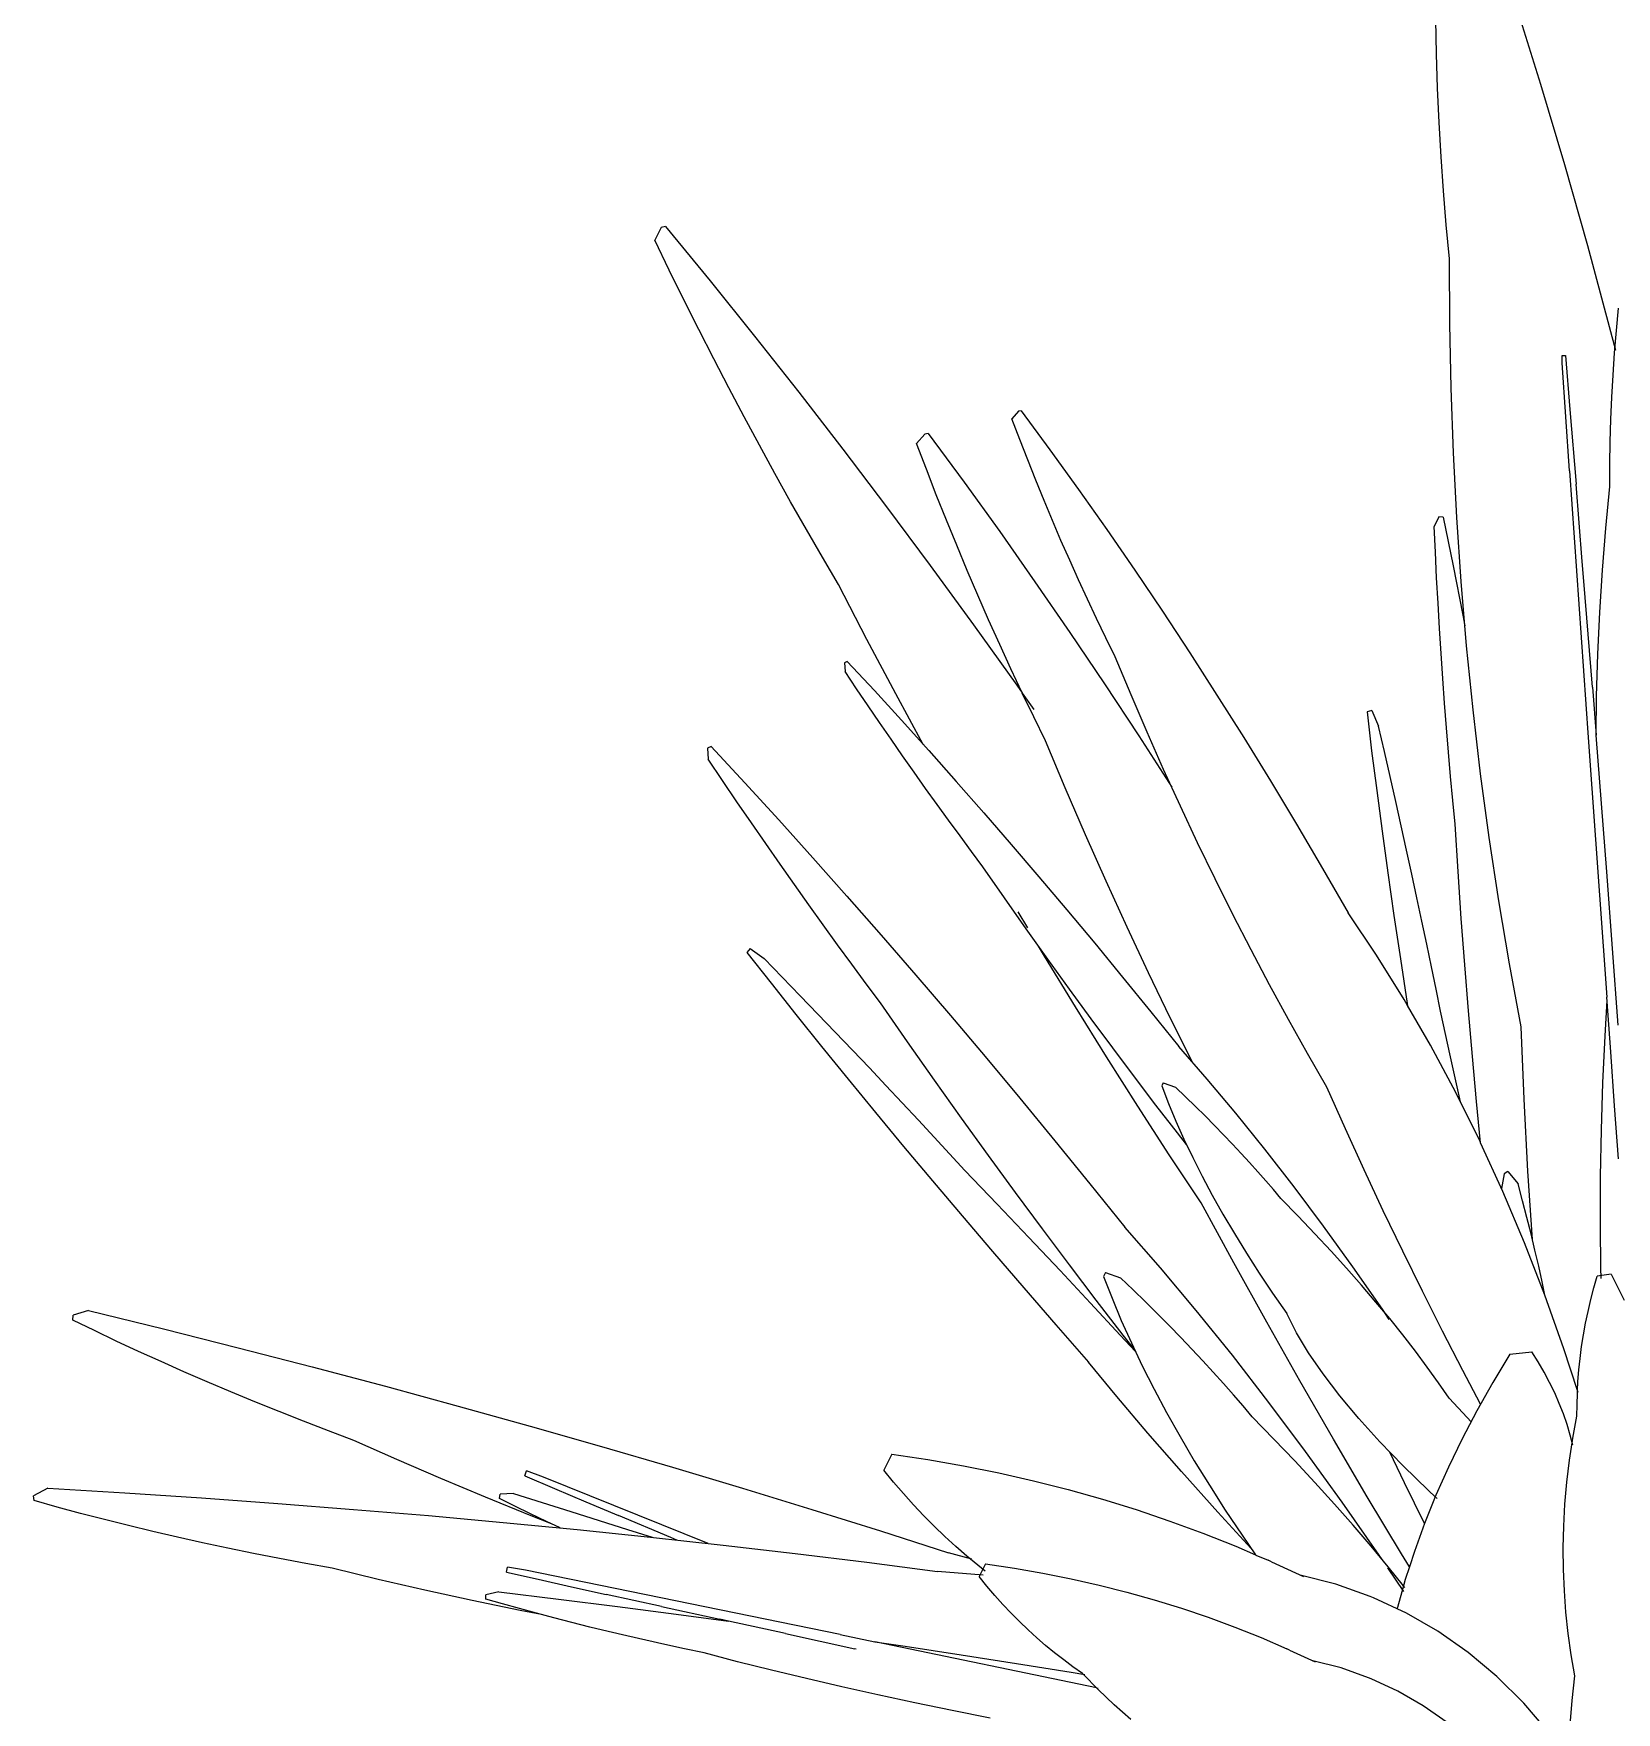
# Model space of a CAD drawing. Header units: metres. Extents: x 244.4 to 340.3, y -4.1 to 64.3.
# Drawn here: x 300.364 to 300.8309, y 40.9626 to 41.4579 of the extents above; entities that cross this region are included whole.
import ezdxf

# ---------------------------------------------------------------- set-up
doc = ezdxf.new("R2010")
doc.units = ezdxf.units.M
doc.layers.add('Edges', color=7, linetype='Continuous')

msp = doc.modelspace()

# ---------------------------------------------------------------- linework, layer by layer
at = {"layer": 'Edges'}
for p, q in [((300.80107, 41.46655), (300.80846, 41.44294)), ((300.77784, 41.45185), (300.77766, 41.46197)), ((300.77815, 41.44173), (300.77784, 41.45185)), ((300.77859, 41.43163), (300.77815, 41.44173)), ((300.80846, 41.44294), (300.81555, 41.41921)), ((300.77916, 41.42155), (300.77859, 41.43163)), ((300.77986, 41.41147), (300.77916, 41.42155)), ((300.81555, 41.41921), (300.82232, 41.39536)), ((300.78069, 41.40142), (300.77986, 41.41147)), ((300.54909, 41.40063), (300.54725, 41.39691)), ((300.55152, 41.38807), (300.54725, 41.39691)), ((300.55039, 41.401), (300.54909, 41.40063)), ((300.55039, 41.401), (300.56355, 41.38494)), ((300.78165, 41.39139), (300.78069, 41.40142)), ((300.82232, 41.39536), (300.82879, 41.37141)), ((300.55584, 41.3793), (300.55152, 41.38807)), ((300.78172, 41.37229), (300.78165, 41.39139)), ((300.56355, 41.38494), (300.57667, 41.36863)), ((300.56021, 41.37058), (300.55584, 41.3793)), ((300.7821, 41.35322), (300.78172, 41.37229)), ((300.83087, 41.37027), (300.8315, 41.37683)), ((300.56462, 41.36194), (300.56021, 41.37058)), ((300.57667, 41.36863), (300.58972, 41.35207)), ((300.82879, 41.37141), (300.83057, 41.36445)), ((300.83033, 41.3637), (300.83087, 41.37027)), ((300.81484, 41.36075), (300.81485, 41.36285)), ((300.81485, 41.36285), (300.81584, 41.36291)), ((300.81584, 41.36291), (300.81719, 41.34694)), ((300.82988, 41.35714), (300.83033, 41.3637)), ((300.56907, 41.35336), (300.56462, 41.36194)), ((300.81702, 41.32884), (300.81484, 41.36075)), ((300.57357, 41.34485), (300.56907, 41.35336)), ((300.78279, 41.33417), (300.7821, 41.35322)), ((300.82952, 41.35057), (300.82988, 41.35714)), ((300.58972, 41.35207), (300.60271, 41.33526)), ((300.82924, 41.34399), (300.82952, 41.35057)), ((300.57811, 41.33641), (300.57357, 41.34485)), ((300.65454, 41.34645), (300.6526, 41.34423)), ((300.6549, 41.33816), (300.6526, 41.34423)), ((300.65532, 41.34659), (300.65454, 41.34645)), ((300.65532, 41.34659), (300.66381, 41.33507)), ((300.81719, 41.34694), (300.81899, 41.32492)), ((300.82905, 41.33742), (300.82924, 41.34399)), ((300.6269, 41.33972), (300.62448, 41.33694)), ((300.62788, 41.33989), (300.6269, 41.33972)), ((300.62788, 41.33989), (300.63848, 41.32551)), ((300.65724, 41.33212), (300.6549, 41.33816)), ((300.82895, 41.33085), (300.82905, 41.33742)), ((300.5827, 41.32804), (300.57811, 41.33641)), ((300.60271, 41.33526), (300.61564, 41.31821)), ((300.62735, 41.32936), (300.62448, 41.33694)), ((300.66381, 41.33507), (300.67222, 41.32339)), ((300.78379, 41.31515), (300.78279, 41.33417)), ((300.58732, 41.31974), (300.5827, 41.32804)), ((300.63027, 41.32182), (300.62735, 41.32936)), ((300.65963, 41.32612), (300.65724, 41.33212)), ((300.81702, 41.32884), (300.82252, 41.25024)), ((300.82894, 41.32428), (300.82895, 41.33085)), ((300.63848, 41.32551), (300.64898, 41.31093)), ((300.66206, 41.32016), (300.65963, 41.32612)), ((300.67222, 41.32339), (300.68056, 41.31156)), ((300.82079, 41.30213), (300.81899, 41.32492)), ((300.82775, 41.31192), (300.82894, 41.32428)), ((300.59199, 41.31152), (300.58732, 41.31974)), ((300.61564, 41.31821), (300.62849, 41.30093)), ((300.63325, 41.31434), (300.63027, 41.32182)), ((300.66454, 41.31424), (300.66206, 41.32016)), ((300.63629, 41.3069), (300.63325, 41.31434)), ((300.66706, 41.30836), (300.66454, 41.31424)), ((300.77855, 41.31529), (300.77713, 41.31245)), ((300.77975, 41.31519), (300.77855, 41.31529)), ((300.77975, 41.31519), (300.78271, 41.30085)), ((300.78509, 41.29618), (300.78379, 41.31515)), ((300.59669, 41.30338), (300.59199, 41.31152)), ((300.64898, 41.31093), (300.65938, 41.29616)), ((300.66962, 41.30252), (300.66706, 41.30836)), ((300.68056, 41.31156), (300.68881, 41.29958)), ((300.77748, 41.30486), (300.77713, 41.31245)), ((300.82676, 41.29956), (300.82775, 41.31192)), ((300.60144, 41.29531), (300.59669, 41.30338)), ((300.63938, 41.2995), (300.63629, 41.3069)), ((300.77785, 41.29731), (300.77748, 41.30486)), ((300.62849, 41.30093), (300.64128, 41.2834)), ((300.64253, 41.29216), (300.63938, 41.2995)), ((300.67222, 41.29673), (300.66962, 41.30252)), ((300.68881, 41.29958), (300.69698, 41.28744)), ((300.78271, 41.30085), (300.78559, 41.28632)), ((300.82124, 41.29632), (300.82079, 41.30213)), ((300.82598, 41.28718), (300.82676, 41.29956)), ((300.60983, 41.27913), (300.60144, 41.29531)), ((300.65938, 41.29616), (300.66968, 41.28119)), ((300.67487, 41.29097), (300.67222, 41.29673)), ((300.77826, 41.2898), (300.77785, 41.29731)), ((300.7867, 41.27724), (300.78509, 41.29618)), ((300.82379, 41.26501), (300.82124, 41.29632)), ((300.64572, 41.28487), (300.64253, 41.29216)), ((300.67756, 41.28526), (300.67487, 41.29097)), ((300.7787, 41.28235), (300.77826, 41.2898)), ((300.64128, 41.2834), (300.654, 41.26564)), ((300.64898, 41.27764), (300.64572, 41.28487)), ((300.68029, 41.2796), (300.67756, 41.28526)), ((300.69698, 41.28744), (300.70506, 41.27516)), ((300.78559, 41.28632), (300.7862, 41.28317)), ((300.82541, 41.2748), (300.82598, 41.28718)), ((300.61832, 41.26312), (300.60983, 41.27913)), ((300.66968, 41.28119), (300.67988, 41.26604)), ((300.68306, 41.27398), (300.68029, 41.2796)), ((300.77917, 41.27494), (300.7787, 41.28235)), ((300.65228, 41.27045), (300.64898, 41.27764)), ((300.68772, 41.26282), (300.68306, 41.27398)), ((300.70506, 41.27516), (300.71307, 41.26273)), ((300.77967, 41.26759), (300.77917, 41.27494)), ((300.78862, 41.25835), (300.7867, 41.27724)), ((300.82505, 41.26241), (300.82541, 41.2748)), ((300.60403, 41.27263), (300.60317, 41.2722)), ((300.60317, 41.2722), (300.60337, 41.26966)), ((300.60676, 41.2646), (300.60337, 41.26966)), ((300.60403, 41.27263), (300.61201, 41.26403)), ((300.65564, 41.26333), (300.65228, 41.27045)), ((300.61016, 41.25959), (300.60676, 41.2646)), ((300.61201, 41.26403), (300.62002, 41.25527)), ((300.62642, 41.24817), (300.61832, 41.26312)), ((300.654, 41.26564), (300.65564, 41.26333)), ((300.65565, 41.26329), (300.65564, 41.26333)), ((300.65905, 41.25626), (300.65565, 41.26329)), ((300.65565, 41.26329), (300.65905, 41.25847)), ((300.67988, 41.26604), (300.68998, 41.25071)), ((300.78019, 41.26029), (300.77967, 41.26759)), ((300.82379, 41.26501), (300.82491, 41.25092)), ((300.61355, 41.25462), (300.61016, 41.25959)), ((300.69248, 41.25175), (300.68772, 41.26282)), ((300.71307, 41.26273), (300.72098, 41.25016)), ((300.75878, 41.2582), (300.75732, 41.25773)), ((300.75878, 41.2582), (300.76071, 41.25357)), ((300.78075, 41.25305), (300.78019, 41.26029)), ((300.79084, 41.23952), (300.78862, 41.25835)), ((300.82491, 41.25092), (300.82505, 41.26241)), ((300.61694, 41.24969), (300.61355, 41.25462)), ((300.62002, 41.25527), (300.62807, 41.24635)), ((300.66251, 41.24924), (300.65905, 41.25626)), ((300.75732, 41.25773), (300.75869, 41.2463)), ((300.76244, 41.24608), (300.76071, 41.25357)), ((300.62033, 41.24481), (300.61694, 41.24969)), ((300.66832, 41.23531), (300.66251, 41.24924)), ((300.68998, 41.25071), (300.69973, 41.23557)), ((300.69734, 41.24078), (300.69248, 41.25175)), ((300.72098, 41.25016), (300.72881, 41.23744)), ((300.78134, 41.24586), (300.78075, 41.25305)), ((300.82252, 41.25024), (300.82809, 41.17362)), ((300.82804, 41.21061), (300.82491, 41.25092)), ((300.56385, 41.24755), (300.56277, 41.24702)), ((300.56277, 41.24702), (300.56303, 41.24385)), ((300.56726, 41.23753), (300.56303, 41.24385)), ((300.56385, 41.24755), (300.5738, 41.23682)), ((300.62373, 41.23998), (300.62033, 41.24481)), ((300.62807, 41.24635), (300.63615, 41.23726)), ((300.75869, 41.2463), (300.76018, 41.23458)), ((300.76414, 41.23866), (300.76244, 41.24608)), ((300.78196, 41.23872), (300.78134, 41.24586)), ((300.62712, 41.2352), (300.62373, 41.23998)), ((300.70231, 41.22992), (300.69734, 41.24078)), ((300.7658, 41.23134), (300.76414, 41.23866)), ((300.78261, 41.23164), (300.78196, 41.23872)), ((300.79337, 41.22074), (300.79084, 41.23952)), ((300.57149, 41.23127), (300.56726, 41.23753)), ((300.5738, 41.23682), (300.58381, 41.22588)), ((300.63051, 41.23047), (300.62712, 41.2352)), ((300.63615, 41.23726), (300.64426, 41.22802)), ((300.67427, 41.22149), (300.66832, 41.23531)), ((300.72881, 41.23744), (300.73655, 41.22459)), ((300.76018, 41.23458), (300.76177, 41.22257)), ((300.57573, 41.22506), (300.57149, 41.23127)), ((300.6339, 41.22578), (300.63051, 41.23047)), ((300.70737, 41.21915), (300.70231, 41.22992)), ((300.76743, 41.2241), (300.7658, 41.23134)), ((300.78329, 41.22463), (300.78261, 41.23164)), ((300.57996, 41.21892), (300.57573, 41.22506)), ((300.58381, 41.22588), (300.59385, 41.21474)), ((300.63728, 41.22115), (300.6339, 41.22578)), ((300.64426, 41.22802), (300.6524, 41.21862)), ((300.73655, 41.22459), (300.7442, 41.2116)), ((300.76901, 41.21694), (300.76743, 41.2241)), ((300.78417, 41.21067), (300.78329, 41.22463)), ((300.5842, 41.21282), (300.57996, 41.21892)), ((300.64066, 41.21657), (300.63728, 41.22115)), ((300.6524, 41.21862), (300.66057, 41.20906)), ((300.68034, 41.2078), (300.67427, 41.22149)), ((300.71253, 41.2085), (300.70737, 41.21915)), ((300.76177, 41.22257), (300.76346, 41.21029)), ((300.79621, 41.20203), (300.79337, 41.22074)), ((300.59385, 41.21474), (300.60394, 41.2034)), ((300.64404, 41.21205), (300.64066, 41.21657)), ((300.77056, 41.20988), (300.76901, 41.21694)), ((300.58843, 41.20679), (300.5842, 41.21282)), ((300.65043, 41.20285), (300.64404, 41.21205)), ((300.66057, 41.20906), (300.66877, 41.19935)), ((300.7442, 41.2116), (300.75175, 41.19847)), ((300.76346, 41.21029), (300.76527, 41.19772)), ((300.77206, 41.20291), (300.77056, 41.20988)), ((300.78512, 41.19683), (300.78417, 41.21067)), ((300.83143, 41.16529), (300.82804, 41.21061)), ((300.59267, 41.20082), (300.58843, 41.20679)), ((300.68653, 41.19423), (300.68034, 41.2078)), ((300.71779, 41.19796), (300.71253, 41.2085)), ((300.5969, 41.19492), (300.59267, 41.20082)), ((300.60394, 41.2034), (300.61407, 41.19186)), ((300.65683, 41.19376), (300.65043, 41.20285)), ((300.6573, 41.194), (300.65446, 41.19878)), ((300.66877, 41.19935), (300.677, 41.18948)), ((300.77353, 41.19603), (300.77206, 41.20291)), ((300.79935, 41.18338), (300.79621, 41.20203)), ((300.60113, 41.18907), (300.5969, 41.19492)), ((300.66322, 41.18479), (300.65683, 41.19376)), ((300.69286, 41.18079), (300.68653, 41.19423)), ((300.72314, 41.18753), (300.71779, 41.19796)), ((300.76016, 41.18595), (300.75175, 41.19847)), ((300.76527, 41.19772), (300.76718, 41.18488)), ((300.77496, 41.18924), (300.77353, 41.19603)), ((300.78614, 41.18312), (300.78512, 41.19683)), ((300.60535, 41.18329), (300.60113, 41.18907)), ((300.61407, 41.19186), (300.62423, 41.18012)), ((300.677, 41.18948), (300.68525, 41.17947)), ((300.77634, 41.18255), (300.77496, 41.18924)), ((300.57543, 41.18794), (300.57443, 41.18678)), ((300.57443, 41.18678), (300.58153, 41.17771)), ((300.57543, 41.18794), (300.57948, 41.18498)), ((300.58485, 41.17947), (300.57948, 41.18498)), ((300.66224, 41.18565), (300.66047, 41.18865)), ((300.67131, 41.17071), (300.66224, 41.18565)), ((300.6696, 41.17594), (300.66322, 41.18479)), ((300.72859, 41.17721), (300.72314, 41.18753)), ((300.76827, 41.17292), (300.76016, 41.18595)), ((300.76718, 41.18488), (300.7692, 41.17177)), ((300.59014, 41.17401), (300.58485, 41.17947)), ((300.60958, 41.17757), (300.60535, 41.18329)), ((300.62423, 41.18012), (300.63443, 41.16819)), ((300.68525, 41.17947), (300.69352, 41.16931)), ((300.6993, 41.16749), (300.69286, 41.18079)), ((300.77769, 41.17595), (300.77634, 41.18255)), ((300.78724, 41.16954), (300.78614, 41.18312)), ((300.80279, 41.16481), (300.79935, 41.18338)), ((300.58153, 41.17771), (300.58886, 41.16846)), ((300.59536, 41.1686), (300.59014, 41.17401)), ((300.61379, 41.17192), (300.60958, 41.17757)), ((300.67598, 41.16721), (300.6696, 41.17594)), ((300.73412, 41.16702), (300.72859, 41.17721)), ((300.779, 41.16945), (300.77769, 41.17595)), ((300.62177, 41.16044), (300.61379, 41.17192)), ((300.68045, 41.15597), (300.67131, 41.17071)), ((300.69352, 41.16931), (300.70182, 41.159)), ((300.7693, 41.17115), (300.76827, 41.17292)), ((300.7692, 41.17177), (300.7693, 41.17115)), ((300.77607, 41.15941), (300.7693, 41.17115)), ((300.78199, 41.15596), (300.779, 41.16945)), ((300.7884, 41.15609), (300.78724, 41.16954)), ((300.82753, 41.16215), (300.82816, 41.17261)), ((300.82922, 41.15742), (300.82809, 41.17362)), ((300.58886, 41.16846), (300.59644, 41.15901)), ((300.6005, 41.16325), (300.59536, 41.1686)), ((300.63443, 41.16819), (300.64467, 41.15607)), ((300.68235, 41.1586), (300.67598, 41.16721)), ((300.70581, 41.15444), (300.6993, 41.16749)), ((300.73975, 41.15695), (300.73412, 41.16702)), ((300.80363, 41.14354), (300.80279, 41.16481)), ((300.60556, 41.15795), (300.6005, 41.16325)), ((300.62976, 41.14909), (300.62177, 41.16044)), ((300.78354, 41.14544), (300.77607, 41.15941)), ((300.8269, 41.14832), (300.82753, 41.16215)), ((300.59644, 41.15901), (300.60426, 41.14939)), ((300.61054, 41.15271), (300.60556, 41.15795)), ((300.64467, 41.15607), (300.65494, 41.14375)), ((300.68969, 41.14141), (300.68045, 41.15597)), ((300.68871, 41.15012), (300.68235, 41.1586)), ((300.71018, 41.14945), (300.70182, 41.159)), ((300.74547, 41.147), (300.73975, 41.15695)), ((300.78488, 41.14274), (300.78199, 41.15596)), ((300.78964, 41.14278), (300.7884, 41.15609)), ((300.83036, 41.1415), (300.82922, 41.15742)), ((300.60426, 41.14939), (300.61231, 41.13957)), ((300.61544, 41.14753), (300.61054, 41.15271)), ((300.69506, 41.14177), (300.68871, 41.15012)), ((300.71865, 41.13936), (300.71018, 41.14945)), ((300.62026, 41.1424), (300.61544, 41.14753)), ((300.63773, 41.13789), (300.62976, 41.14909)), ((300.69721, 41.14829), (300.69678, 41.14741)), ((300.69678, 41.14741), (300.69877, 41.14225)), ((300.69721, 41.14829), (300.70079, 41.14706)), ((300.70378, 41.1442), (300.70079, 41.14706)), ((300.75093, 41.13477), (300.74547, 41.147)), ((300.79066, 41.13105), (300.78354, 41.14544)), ((300.82647, 41.13448), (300.8269, 41.14832)), ((300.61231, 41.13957), (300.6206, 41.12958)), ((300.62499, 41.13734), (300.62026, 41.1424)), ((300.65494, 41.14375), (300.66524, 41.13125)), ((300.699, 41.12707), (300.68969, 41.14141)), ((300.70139, 41.13355), (300.69506, 41.14177)), ((300.69877, 41.14225), (300.70095, 41.13701)), ((300.70669, 41.14136), (300.70378, 41.1442)), ((300.70954, 41.13854), (300.70669, 41.14136)), ((300.72719, 41.12875), (300.71865, 41.13936)), ((300.79084, 41.13066), (300.78964, 41.14278)), ((300.80475, 41.1223), (300.80363, 41.14354)), ((300.83151, 41.12588), (300.83036, 41.1415)), ((300.62965, 41.13233), (300.62499, 41.13734)), ((300.6457, 41.12684), (300.63773, 41.13789)), ((300.70095, 41.13701), (300.70333, 41.13168)), ((300.71232, 41.13574), (300.70954, 41.13854)), ((300.71502, 41.13297), (300.71232, 41.13574)), ((300.75647, 41.12264), (300.75093, 41.13477)), ((300.82622, 41.12065), (300.82647, 41.13448)), ((300.6206, 41.12958), (300.62912, 41.11941)), ((300.63422, 41.12738), (300.62965, 41.13233)), ((300.66524, 41.13125), (300.67557, 41.11856)), ((300.70409, 41.1301), (300.70139, 41.13355)), ((300.70333, 41.13168), (300.70591, 41.12627)), ((300.71765, 41.13021), (300.71502, 41.13297)), ((300.72021, 41.12748), (300.71765, 41.13021)), ((300.79084, 41.13066), (300.79066, 41.13105)), ((300.79742, 41.11626), (300.79084, 41.13066)), ((300.6387, 41.1225), (300.63422, 41.12738)), ((300.65367, 41.11594), (300.6457, 41.12684)), ((300.7084, 41.11292), (300.699, 41.12707)), ((300.70591, 41.12627), (300.70869, 41.12078)), ((300.7227, 41.12478), (300.72021, 41.12748)), ((300.72511, 41.1221), (300.7227, 41.12478)), ((300.73581, 41.11764), (300.72719, 41.12875)), ((300.64825, 41.11251), (300.6387, 41.1225)), ((300.70869, 41.12078), (300.71166, 41.11522)), ((300.72745, 41.11944), (300.72511, 41.1221)), ((300.76211, 41.1106), (300.75647, 41.12264)), ((300.79782, 41.1215), (300.79703, 41.11712)), ((300.79884, 41.12216), (300.79782, 41.1215)), ((300.79884, 41.12216), (300.80186, 41.11853)), ((300.80609, 41.10214), (300.80475, 41.1223)), ((300.82617, 41.10682), (300.82622, 41.12065)), ((300.62912, 41.11941), (300.63788, 41.10905)), ((300.66162, 41.1052), (300.65367, 41.11594)), ((300.67557, 41.11856), (300.68592, 41.10569)), ((300.71166, 41.11522), (300.71484, 41.10957)), ((300.72972, 41.11681), (300.72745, 41.11944)), ((300.7319, 41.1142), (300.72972, 41.11681)), ((300.74447, 41.10605), (300.73581, 41.11764)), ((300.80381, 41.10111), (300.79742, 41.11626)), ((300.8032, 41.11354), (300.80186, 41.11853)), ((300.65761, 41.10265), (300.64825, 41.11251)), ((300.71802, 41.09526), (300.7084, 41.11292)), ((300.71484, 41.10957), (300.7182, 41.10385)), ((300.73701, 41.10897), (300.7319, 41.1142)), ((300.76785, 41.09865), (300.76211, 41.1106)), ((300.80448, 41.10862), (300.8032, 41.11354)), ((300.63788, 41.10905), (300.64686, 41.09853)), ((300.66956, 41.09461), (300.66162, 41.1052)), ((300.69637, 41.09377), (300.68592, 41.10569)), ((300.74195, 41.10379), (300.73701, 41.10897)), ((300.75316, 41.09401), (300.74447, 41.10605)), ((300.8057, 41.10377), (300.80448, 41.10862)), ((300.8263, 41.09299), (300.82617, 41.10682)), ((300.66678, 41.09293), (300.65761, 41.10265)), ((300.7182, 41.10385), (300.72177, 41.09806)), ((300.74671, 41.09867), (300.74195, 41.10379)), ((300.80981, 41.08563), (300.80381, 41.10111)), ((300.80685, 41.09898), (300.8057, 41.10377)), ((300.64686, 41.09853), (300.65608, 41.08782)), ((300.72773, 41.07775), (300.71802, 41.09526)), ((300.72177, 41.09806), (300.72553, 41.09218)), ((300.7513, 41.0936), (300.74671, 41.09867)), ((300.77367, 41.08681), (300.76785, 41.09865)), ((300.80795, 41.09427), (300.80685, 41.09898)), ((300.67575, 41.08335), (300.66678, 41.09293)), ((300.67748, 41.08418), (300.66956, 41.09461)), ((300.68017, 41.09232), (300.67964, 41.09123)), ((300.67964, 41.09123), (300.68212, 41.08479)), ((300.68017, 41.09232), (300.68464, 41.09079)), ((300.68837, 41.08722), (300.68464, 41.09079)), ((300.70693, 41.08118), (300.69637, 41.09377)), ((300.72553, 41.09218), (300.72948, 41.08624)), ((300.75571, 41.08859), (300.7513, 41.0936)), ((300.76186, 41.08154), (300.75316, 41.09401)), ((300.80898, 41.08963), (300.80795, 41.09427)), ((300.8242, 41.08783), (300.82518, 41.09132)), ((300.82937, 41.09189), (300.82518, 41.09132)), ((300.82634, 41.09147), (300.8263, 41.09299)), ((300.82636, 41.0906), (300.82634, 41.09147)), ((300.82937, 41.09189), (300.83321, 41.08422)), ((300.65608, 41.08782), (300.66552, 41.07695)), ((300.68212, 41.08479), (300.68484, 41.07824)), ((300.69201, 41.08367), (300.68837, 41.08722)), ((300.72948, 41.08624), (300.73363, 41.08022)), ((300.75995, 41.08364), (300.75571, 41.08859)), ((300.77957, 41.07507), (300.77367, 41.08681)), ((300.80981, 41.08563), (300.80898, 41.08963)), ((300.81541, 41.06984), (300.80981, 41.08563)), ((300.82331, 41.08435), (300.8242, 41.08783)), ((300.38021, 41.0812), (300.37571, 41.07977)), ((300.38021, 41.0812), (300.40237, 41.07574)), ((300.68453, 41.07391), (300.67575, 41.08335)), ((300.68539, 41.07392), (300.67748, 41.08418)), ((300.69557, 41.08015), (300.69201, 41.08367)), ((300.69903, 41.07666), (300.69557, 41.08015)), ((300.7176, 41.06793), (300.70693, 41.08118)), ((300.73652, 41.07456), (300.73363, 41.08022)), ((300.76401, 41.07876), (300.75995, 41.08364)), ((300.76389, 41.07852), (300.76186, 41.08154)), ((300.8218, 41.0774), (300.82251, 41.08087)), ((300.82251, 41.08087), (300.82331, 41.08435)), ((300.37563, 41.07833), (300.37571, 41.07977)), ((300.38197, 41.07523), (300.37563, 41.07833)), ((300.38842, 41.07215), (300.38197, 41.07523)), ((300.40237, 41.07574), (300.42435, 41.07018)), ((300.66552, 41.07695), (300.67519, 41.0659)), ((300.68484, 41.07824), (300.68781, 41.07159)), ((300.70241, 41.07319), (300.69903, 41.07666)), ((300.73753, 41.06041), (300.72773, 41.07775)), ((300.76789, 41.07393), (300.76401, 41.07876)), ((300.78557, 41.06344), (300.77957, 41.07507)), ((300.82117, 41.07394), (300.8218, 41.0774)), ((300.39497, 41.0691), (300.38842, 41.07215)), ((300.42435, 41.07018), (300.44616, 41.06454)), ((300.68903, 41.06903), (300.68453, 41.07391)), ((300.68876, 41.06961), (300.68539, 41.07392)), ((300.68781, 41.07159), (300.69103, 41.06484)), ((300.70569, 41.06976), (300.70241, 41.07319)), ((300.74009, 41.06862), (300.73652, 41.07456)), ((300.77158, 41.06917), (300.76789, 41.07393)), ((300.82018, 41.06704), (300.82063, 41.07049)), ((300.82063, 41.07049), (300.82117, 41.07394)), ((300.40162, 41.06607), (300.39497, 41.0691)), ((300.40838, 41.06307), (300.40162, 41.06607)), ((300.68352, 41.05577), (300.67519, 41.0659)), ((300.70889, 41.06635), (300.70569, 41.06976)), ((300.71199, 41.06297), (300.70889, 41.06635)), ((300.72835, 41.05406), (300.7176, 41.06793)), ((300.74434, 41.06242), (300.74009, 41.06862)), ((300.7751, 41.06448), (300.77158, 41.06917)), ((300.79944, 41.0683), (300.79442, 41.05994)), ((300.79944, 41.0683), (300.80593, 41.06897)), ((300.80782, 41.06596), (300.80593, 41.06897)), ((300.80957, 41.06293), (300.80782, 41.06596)), ((300.8194, 41.05751), (300.81541, 41.06984)), ((300.81982, 41.06361), (300.82018, 41.06704)), ((300.41524, 41.06009), (300.40838, 41.06307)), ((300.4222, 41.05715), (300.41524, 41.06009)), ((300.44616, 41.06454), (300.4678, 41.0588)), ((300.69103, 41.06484), (300.6945, 41.05799)), ((300.71501, 41.05962), (300.71199, 41.06297)), ((300.74742, 41.04323), (300.73753, 41.06041)), ((300.74927, 41.05598), (300.74434, 41.06242)), ((300.77844, 41.05985), (300.7751, 41.06448)), ((300.7908, 41.05352), (300.78557, 41.06344)), ((300.81119, 41.05988), (300.80957, 41.06293)), ((300.8194, 41.05751), (300.81954, 41.06019)), ((300.81954, 41.06019), (300.81982, 41.06361)), ((300.42926, 41.05423), (300.4222, 41.05715)), ((300.4678, 41.0588), (300.48924, 41.05297)), ((300.69266, 41.04501), (300.68352, 41.05577)), ((300.6945, 41.05799), (300.69822, 41.05104)), ((300.71793, 41.05631), (300.71501, 41.05962)), ((300.72075, 41.05302), (300.71793, 41.05631)), ((300.75486, 41.04931), (300.74927, 41.05598)), ((300.78159, 41.05529), (300.77844, 41.05985)), ((300.78687, 41.04957), (300.78159, 41.05529)), ((300.79442, 41.05994), (300.78972, 41.0516)), ((300.81267, 41.05682), (300.81119, 41.05988)), ((300.81402, 41.05373), (300.81267, 41.05682)), ((300.81926, 41.05337), (300.81936, 41.05677)), ((300.81936, 41.05677), (300.8194, 41.05751)), ((300.81957, 41.05696), (300.8194, 41.05751)), ((300.43642, 41.05133), (300.42926, 41.05423)), ((300.44368, 41.04847), (300.43642, 41.05133)), ((300.48924, 41.05297), (300.51051, 41.04705)), ((300.69822, 41.05104), (300.70218, 41.04399)), ((300.72348, 41.04977), (300.72075, 41.05302)), ((300.73917, 41.03959), (300.72835, 41.05406)), ((300.78972, 41.0516), (300.78536, 41.04326)), ((300.81524, 41.05063), (300.81402, 41.05373)), ((300.81632, 41.04751), (300.81524, 41.05063)), ((300.81924, 41.04998), (300.81926, 41.05337)), ((300.45103, 41.04564), (300.44368, 41.04847)), ((300.45848, 41.04283), (300.45103, 41.04564)), ((300.51051, 41.04705), (300.53157, 41.04104)), ((300.72986, 41.04324), (300.72348, 41.04977)), ((300.76109, 41.04242), (300.75486, 41.04931)), ((300.78801, 41.04832), (300.78687, 41.04957)), ((300.81726, 41.04437), (300.81632, 41.04751)), ((300.81805, 41.04345), (300.81924, 41.04998)), ((300.4712, 41.03717), (300.45848, 41.04283)), ((300.53157, 41.04104), (300.55245, 41.03494)), ((300.7026, 41.03364), (300.69266, 41.04501)), ((300.70218, 41.04399), (300.70638, 41.03685)), ((300.73602, 41.03677), (300.72986, 41.04324)), ((300.7574, 41.02623), (300.74742, 41.04323)), ((300.76797, 41.03532), (300.76109, 41.04242)), ((300.78536, 41.04326), (300.78134, 41.03494)), ((300.81706, 41.03695), (300.81784, 41.0421)), ((300.81802, 41.04139), (300.81726, 41.04437)), ((300.81784, 41.0421), (300.81805, 41.04345)), ((300.48416, 41.03158), (300.4712, 41.03717)), ((300.6172, 41.03873), (300.61478, 41.03403)), ((300.6172, 41.03873), (300.6278, 41.03717)), ((300.6278, 41.03717), (300.6383, 41.03535)), ((300.6383, 41.03535), (300.6487, 41.03328)), ((300.70638, 41.03685), (300.71083, 41.02961)), ((300.74197, 41.03037), (300.73602, 41.03677)), ((300.75002, 41.02456), (300.73917, 41.03959)), ((300.76835, 41.03036), (300.76402, 41.0394)), ((300.77547, 41.02803), (300.76797, 41.03532)), ((300.81628, 41.03047), (300.81706, 41.03695)), ((300.49736, 41.02604), (300.48416, 41.03158)), ((300.50888, 41.03241), (300.50942, 41.03385)), ((300.50888, 41.03241), (300.51767, 41.02866)), ((300.51441, 41.03202), (300.50942, 41.03385)), ((300.56301, 41.01243), (300.51441, 41.03202)), ((300.55245, 41.03494), (300.57312, 41.02876)), ((300.61765, 41.03054), (300.61478, 41.03403)), ((300.62057, 41.02713), (300.61765, 41.03054)), ((300.6487, 41.03328), (300.659, 41.03095)), ((300.659, 41.03095), (300.6692, 41.02836)), ((300.71332, 41.0217), (300.7026, 41.03364)), ((300.7477, 41.02405), (300.74197, 41.03037)), ((300.7743, 41.01834), (300.76835, 41.03036)), ((300.78134, 41.03494), (300.77765, 41.02664)), ((300.81571, 41.02401), (300.81628, 41.03047)), ((300.36819, 41.02871), (300.36403, 41.02649)), ((300.36421, 41.02506), (300.36403, 41.02649)), ((300.36819, 41.02871), (300.39098, 41.02734)), ((300.39098, 41.02734), (300.4136, 41.02584)), ((300.4136, 41.02584), (300.43608, 41.02423)), ((300.51079, 41.02058), (300.49736, 41.02604)), ((300.50144, 41.02573), (300.50163, 41.02693)), ((300.50599, 41.02345), (300.50144, 41.02573)), ((300.50554, 41.02713), (300.50163, 41.02693)), ((300.50554, 41.02713), (300.52246, 41.02186)), ((300.51767, 41.02866), (300.52691, 41.02474)), ((300.57312, 41.02876), (300.5936, 41.02248)), ((300.62356, 41.02383), (300.62057, 41.02713)), ((300.6692, 41.02836), (300.67929, 41.02551)), ((300.67929, 41.02551), (300.68928, 41.02241)), ((300.71083, 41.02961), (300.71552, 41.02228)), ((300.76745, 41.00939), (300.7574, 41.02623)), ((300.77747, 41.02619), (300.7743, 41.01834)), ((300.77747, 41.02619), (300.77547, 41.02803)), ((300.77765, 41.02664), (300.77747, 41.02619)), ((300.77802, 41.02568), (300.77772, 41.02596)), ((300.37101, 41.02316), (300.36421, 41.02506)), ((300.3779, 41.02129), (300.37101, 41.02316)), ((300.3849, 41.01947), (300.3779, 41.02129)), ((300.43608, 41.02423), (300.45839, 41.02249)), ((300.45839, 41.02249), (300.48054, 41.02063)), ((300.48054, 41.02063), (300.50252, 41.01864)), ((300.51063, 41.02117), (300.50599, 41.02345)), ((300.51536, 41.01889), (300.51063, 41.02117)), ((300.51676, 41.01822), (300.51079, 41.02058)), ((300.52246, 41.02186), (300.53922, 41.01657)), ((300.52691, 41.02474), (300.53659, 41.02065)), ((300.55194, 41.01422), (300.53659, 41.02065)), ((300.5936, 41.02248), (300.61387, 41.01613)), ((300.62659, 41.02061), (300.62356, 41.02383)), ((300.62968, 41.0175), (300.62659, 41.02061)), ((300.68928, 41.02241), (300.69917, 41.01905)), ((300.72307, 41.01107), (300.71332, 41.0217)), ((300.71552, 41.02228), (300.72046, 41.01486)), ((300.75321, 41.0178), (300.7477, 41.02405)), ((300.76088, 41.00899), (300.75002, 41.02456)), ((300.81535, 41.01757), (300.81571, 41.02401)), ((300.39199, 41.01769), (300.3849, 41.01947)), ((300.39918, 41.01596), (300.39199, 41.01769)), ((300.40646, 41.01427), (300.39918, 41.01596)), ((300.50252, 41.01864), (300.52433, 41.01653)), ((300.51931, 41.01702), (300.51536, 41.01889)), ((300.52433, 41.01653), (300.54596, 41.0143)), ((300.53922, 41.01657), (300.54645, 41.01425)), ((300.61387, 41.01613), (300.63392, 41.00969)), ((300.63283, 41.01447), (300.62968, 41.0175)), ((300.69917, 41.01905), (300.70894, 41.01544)), ((300.70894, 41.01544), (300.7186, 41.01158)), ((300.7585, 41.01162), (300.75321, 41.0178)), ((300.7743, 41.01834), (300.77128, 41.01007)), ((300.8152, 41.01117), (300.81535, 41.01757)), ((300.41384, 41.01263), (300.40646, 41.01427)), ((300.42131, 41.01103), (300.41384, 41.01263)), ((300.42888, 41.00948), (300.42131, 41.01103)), ((300.54596, 41.0143), (300.56741, 41.01195)), ((300.5538, 41.01344), (300.55194, 41.01422)), ((300.56741, 41.01195), (300.58868, 41.00948)), ((300.63603, 41.01154), (300.63283, 41.01447)), ((300.63928, 41.00871), (300.63603, 41.01154)), ((300.7186, 41.01158), (300.72447, 41.00904)), ((300.72046, 41.01486), (300.72447, 41.00904)), ((300.76356, 41.00552), (300.7585, 41.01162)), ((300.81526, 41.00479), (300.8152, 41.01117)), ((300.43653, 41.00798), (300.42888, 41.00948)), ((300.44428, 41.00652), (300.43653, 41.00798)), ((300.45211, 41.0051), (300.44428, 41.00652)), ((300.58868, 41.00948), (300.60976, 41.00689)), ((300.60976, 41.00689), (300.63065, 41.00418)), ((300.64081, 41.00781), (300.63392, 41.00969)), ((300.64258, 41.00598), (300.63928, 41.00871)), ((300.64473, 41.00429), (300.64258, 41.00598)), ((300.64484, 41.0064), (300.64315, 41.00312)), ((300.64484, 41.0064), (300.65333, 41.00515)), ((300.72447, 41.00904), (300.72449, 41.00901)), ((300.72449, 41.00901), (300.72815, 41.00746)), ((300.72913, 41.00701), (300.72815, 41.00746)), ((300.72913, 41.00701), (300.73857, 41.00264)), ((300.76175, 41.0077), (300.76088, 41.00899)), ((300.76981, 41.00552), (300.76745, 41.00939)), ((300.77128, 41.01007), (300.76981, 41.00552)), ((300.46564, 41.00183), (300.45211, 41.0051)), ((300.47939, 40.99867), (300.46564, 41.00183)), ((300.50356, 41.00395), (300.50384, 41.00546)), ((300.50356, 41.00395), (300.51288, 41.00185)), ((300.50907, 41.00457), (300.50384, 41.00546)), ((300.60189, 40.98554), (300.50907, 41.00457)), ((300.51288, 41.00185), (300.52268, 40.99966)), ((300.64408, 41.00304), (300.63065, 41.00418)), ((300.64315, 41.00312), (300.6429, 41.00264)), ((300.6452, 40.99984), (300.6429, 41.00264)), ((300.65333, 41.00515), (300.66174, 41.00369)), ((300.66174, 41.00369), (300.67007, 41.00203)), ((300.67007, 41.00203), (300.67832, 41.00016)), ((300.74808, 41.00038), (300.73762, 41.00307)), ((300.76815, 40.99823), (300.76342, 41.00523)), ((300.76807, 40.99991), (300.76356, 41.00552)), ((300.76861, 41.00182), (300.76807, 40.99991)), ((300.76981, 41.00552), (300.76861, 41.00182)), ((300.81552, 40.99844), (300.81526, 41.00479)), ((300.49338, 40.99561), (300.47939, 40.99867)), ((300.50123, 40.99816), (300.49742, 40.99725)), ((300.49745, 40.99603), (300.49742, 40.99725)), ((300.50233, 40.99461), (300.49745, 40.99603)), ((300.50123, 40.99816), (300.51882, 40.99603)), ((300.51882, 40.99603), (300.53627, 40.99384)), ((300.52268, 40.99966), (300.53294, 40.99739)), ((300.5492, 40.99383), (300.53294, 40.99739)), ((300.64754, 40.99711), (300.6452, 40.99984)), ((300.64993, 40.99446), (300.64754, 40.99711)), ((300.67832, 41.00016), (300.68649, 40.99809)), ((300.68649, 40.99809), (300.69458, 40.99581)), ((300.69458, 40.99581), (300.70258, 40.99333)), ((300.75821, 40.99679), (300.74808, 41.00038)), ((300.75919, 40.99634), (300.75821, 40.99679)), ((300.76893, 40.99186), (300.75919, 40.99634)), ((300.76807, 40.99991), (300.76627, 40.99358)), ((300.76841, 40.99949), (300.76807, 40.99991)), ((300.76848, 40.9994), (300.76841, 40.99949)), ((300.81599, 40.99212), (300.81552, 40.99844)), ((300.50758, 40.99266), (300.49338, 40.99561)), ((300.50731, 40.99321), (300.50233, 40.99461)), ((300.51237, 40.99182), (300.50731, 40.99321)), ((300.51387, 40.99142), (300.50758, 40.99266)), ((300.51752, 40.99044), (300.51237, 40.99182)), ((300.53627, 40.99384), (300.55355, 40.9916)), ((300.5492, 40.99383), (300.56646, 40.9901)), ((300.55355, 40.9916), (300.56903, 40.98953)), ((300.65236, 40.99189), (300.64993, 40.99446)), ((300.65484, 40.98939), (300.65236, 40.99189)), ((300.70258, 40.99333), (300.7105, 40.99064)), ((300.76627, 40.99358), (300.76616, 40.99314)), ((300.77825, 40.98651), (300.76893, 40.99186)), ((300.81667, 40.98584), (300.81599, 40.99212)), ((300.52276, 40.98909), (300.51752, 40.99044)), ((300.52809, 40.98775), (300.52276, 40.98909)), ((300.5335, 40.98643), (300.52809, 40.98775)), ((300.53899, 40.98513), (300.5335, 40.98643)), ((300.56903, 40.98953), (300.56646, 40.9901)), ((300.58582, 40.98582), (300.56903, 40.98953)), ((300.58582, 40.98582), (300.60627, 40.98135)), ((300.65736, 40.98697), (300.65484, 40.98939)), ((300.65992, 40.98462), (300.65736, 40.98697)), ((300.7105, 40.99064), (300.71832, 40.98775)), ((300.71832, 40.98775), (300.72606, 40.98465)), ((300.78714, 40.98028), (300.77825, 40.98651)), ((300.81756, 40.97959), (300.81667, 40.98584)), ((300.54457, 40.98385), (300.53899, 40.98513)), ((300.55023, 40.98258), (300.54457, 40.98385)), ((300.55597, 40.98133), (300.55023, 40.98258)), ((300.56179, 40.98011), (300.55597, 40.98133)), ((300.60189, 40.98554), (300.61214, 40.98343)), ((300.60669, 40.98126), (300.60627, 40.98135)), ((300.61214, 40.98343), (300.62113, 40.9821)), ((300.67752, 40.96985), (300.61214, 40.98343)), ((300.62113, 40.9821), (300.63761, 40.97959)), ((300.66252, 40.98236), (300.65992, 40.98462)), ((300.66517, 40.98017), (300.66252, 40.98236)), ((300.72606, 40.98465), (300.73371, 40.98135)), ((300.7345, 40.98099), (300.73371, 40.98135)), ((300.7345, 40.98099), (300.74206, 40.97749)), ((300.57164, 40.97755), (300.56179, 40.98011)), ((300.5817, 40.97504), (300.57164, 40.97755)), ((300.63761, 40.97959), (300.65392, 40.97703)), ((300.65392, 40.97703), (300.67005, 40.97441)), ((300.66786, 40.97805), (300.66517, 40.98017)), ((300.67059, 40.97602), (300.66786, 40.97805)), ((300.67336, 40.97407), (300.67059, 40.97602)), ((300.74968, 40.97569), (300.7413, 40.97784)), ((300.79558, 40.9732), (300.78714, 40.98028)), ((300.81866, 40.97338), (300.81756, 40.97959)), ((300.59197, 40.97256), (300.5817, 40.97504)), ((300.60243, 40.97013), (300.59197, 40.97256)), ((300.67005, 40.97441), (300.67411, 40.97374)), ((300.6736, 40.97382), (300.67336, 40.97407)), ((300.67802, 40.96935), (300.6736, 40.97382)), ((300.75779, 40.97281), (300.74968, 40.97569)), ((300.75858, 40.97245), (300.75779, 40.97281)), ((300.76637, 40.96886), (300.75858, 40.97245)), ((300.80356, 40.96529), (300.79558, 40.9732)), ((300.81784, 40.96614), (300.81866, 40.97338)), ((300.61308, 40.96775), (300.60243, 40.97013)), ((300.62393, 40.96541), (300.61308, 40.96775)), ((300.67752, 40.96985), (300.67807, 40.96974)), ((300.68278, 40.96481), (300.67802, 40.96935)), ((300.77384, 40.96457), (300.76637, 40.96886)), ((300.81721, 40.95893), (300.81784, 40.96614)), ((300.63497, 40.96311), (300.62393, 40.96541)), ((300.6462, 40.96086), (300.63497, 40.96311)), ((300.68765, 40.96045), (300.68278, 40.96481)), ((300.78096, 40.95958), (300.77384, 40.96457)), ((300.81105, 40.95655), (300.80356, 40.96529))]:
    msp.add_line(p, q, dxfattribs=at)

doc.saveas('drawing.dxf')
